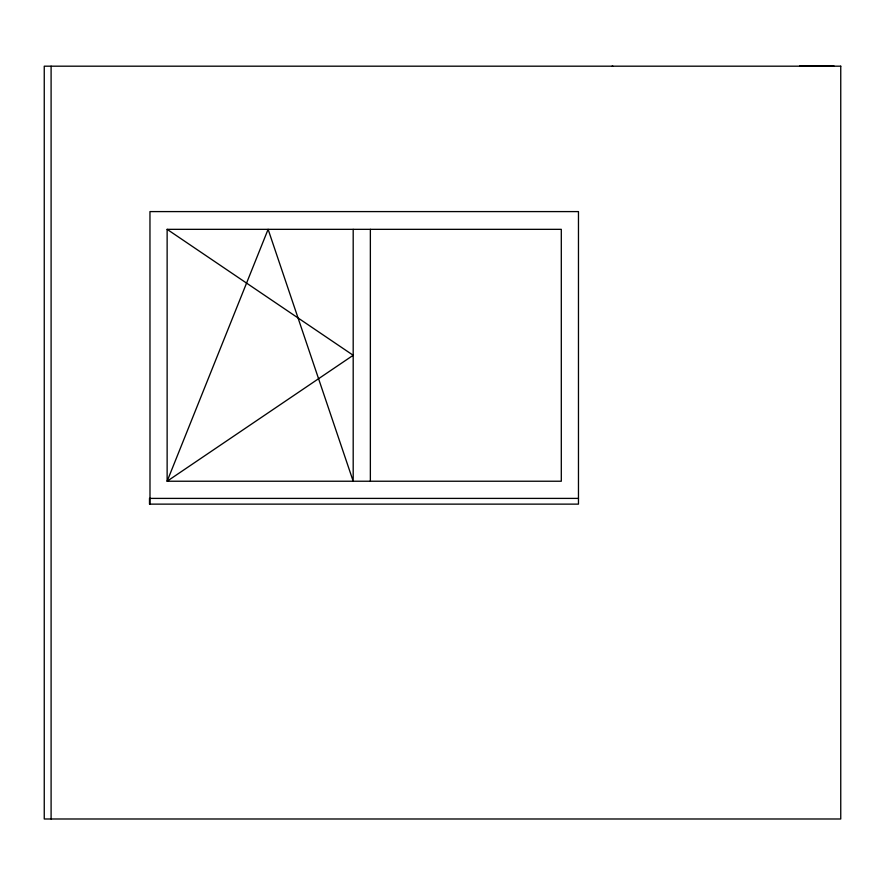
<?xml version="1.0" encoding="UTF-8"?>
<svg xmlns="http://www.w3.org/2000/svg" width="885" height="885" viewBox="0 0 885 885"><rect width="100%" height="100%" fill="white"/><g stroke="black" fill="none" stroke-linecap="round" stroke-linejoin="round"><path stroke-width="1.33" d="M799.675 66.01L834.002 66.01M167.132 229.337L561.3 229.337L561.3 481.23L167.132 481.23L167.132 229.337L353.192 355.283L167.132 481.23L268.111 229.337L353.192 481.23L353.192 229.337M578.469 498.399L149.499 498.399L149.499 504.129L578.469 504.129L578.469 211.592L149.963 211.592L149.996 504.129M612.066 66.187L612.862 66.187M370.361 229.337L370.361 481.23M51.098 66.187L51.098 818.99M840.75 66.187L44.25 66.187L44.25 818.99L840.75 818.99L840.75 66.187"/></g></svg>
